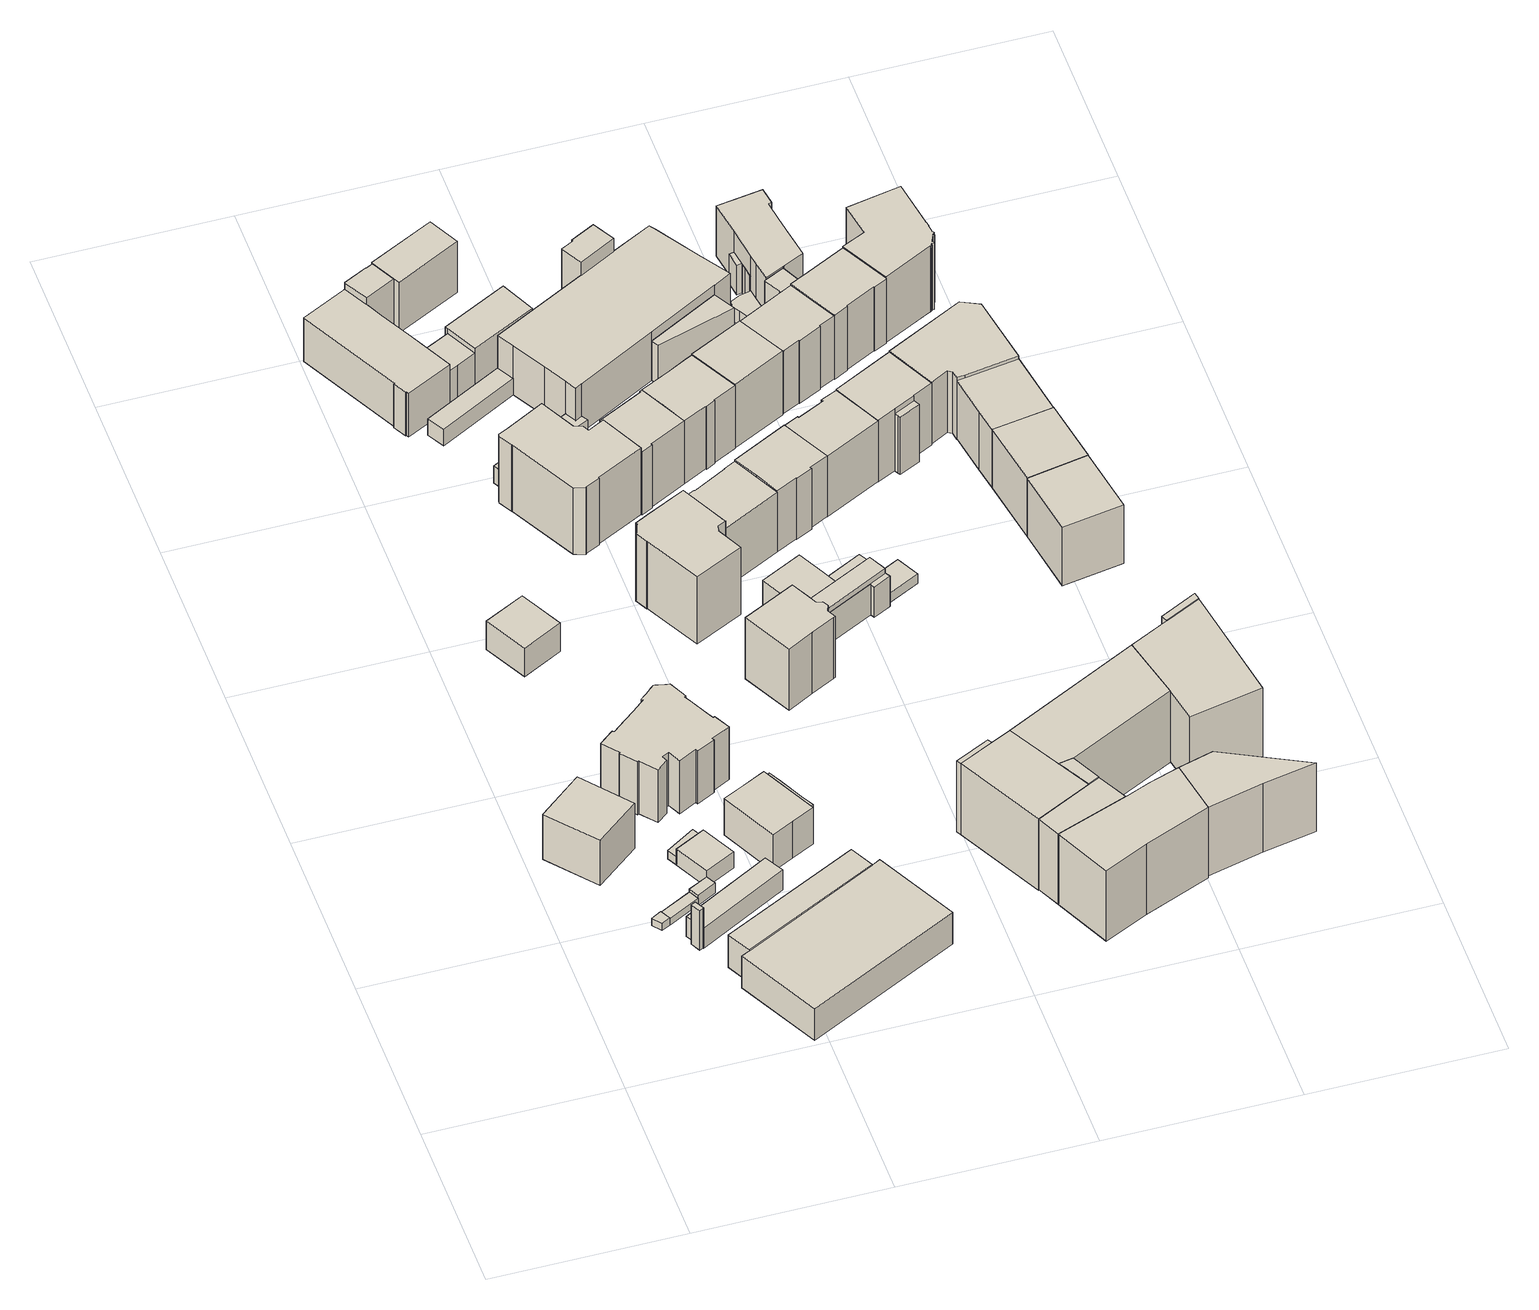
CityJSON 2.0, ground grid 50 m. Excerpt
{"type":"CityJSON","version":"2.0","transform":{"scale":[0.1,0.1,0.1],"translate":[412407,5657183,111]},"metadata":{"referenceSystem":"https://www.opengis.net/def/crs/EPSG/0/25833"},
"CityObjects":{
"building1":{"type":"Building","attributes":{"Dachtyp_tdc":"tdcFreeFormRoof","Gemeindeschluessel":14612000,"Dachneigung":18.65,"QualitaetDacherkennung":81,"Geometrietyp2DReferenz":"3000","measuredHeight":16.16,"function":"31001_9998","roofType":"5000"},"geometry":[{"type":"Solid","lod":"1","boundaries":[[[[0,1,2,3]],[[4,5,6,7]],[[3,5,4,0]],[[2,6,5,3]],[[1,7,6,2]],[[0,4,7,1]]]]}]},
"building2":{"type":"Building","attributes":{"Dachtyp_tdc":"tdcPolyFlatRoof","Gemeindeschluessel":14612000,"Dachneigung":0,"QualitaetDacherkennung":67,"Geometrietyp2DReferenz":"3000","measuredHeight":2.42,"function":"31001_9998","roofType":"1000"},"geometry":[{"type":"Solid","lod":"1","boundaries":[[[[8,9,10,11]],[[12,13,14,15]],[[11,13,12,8]],[[10,14,13,11]],[[9,15,14,10]],[[8,12,15,9]]]]}]},
"building3":{"type":"Building","attributes":{"Dachtyp_tdc":"tdcFreeFormRoof","Gemeindeschluessel":14612000,"Dachneigung":52.62,"QualitaetDacherkennung":11,"Geometrietyp2DReferenz":"3000","measuredHeight":13.51,"function":"31001_9998","roofType":"5000"},"geometry":[{"type":"Solid","lod":"1","boundaries":[[[[16,17,18,19,20]],[[21,22,23,24,25]],[[20,22,21,16]],[[19,23,22,20]],[[18,24,23,19]],[[17,25,24,18]],[[16,21,25,17]]]]}]},
"building4":{"type":"Building","attributes":{"Dachtyp_tdc":"tdcPolyFlatRoof","Gemeindeschluessel":14612000,"Dachneigung":5.09,"QualitaetDacherkennung":68,"Geometrietyp2DReferenz":"3000","measuredHeight":2.28,"function":"31001_9998","roofType":"2100"},"geometry":[{"type":"Solid","lod":"1","boundaries":[[[[26,27,28,29]],[[30,31,14,13]],[[29,31,30,26]],[[28,14,31,29]],[[27,13,14,28]],[[26,30,13,27]]]]}]},
"building5":{"type":"Building","attributes":{"Dachtyp_tdc":"tdcGableRoof","Gemeindeschluessel":14612000,"Dachneigung":37.1,"QualitaetDacherkennung":12,"Geometrietyp2DReferenz":"3000","measuredHeight":4.62,"function":"31001_9998","roofType":"3100"},"geometry":[{"type":"Solid","lod":"1","boundaries":[[[[32,33,34,35]],[[36,37,38,39]],[[35,37,36,32]],[[34,38,37,35]],[[33,39,38,34]],[[32,36,39,33]]]]}]},
"building6":{"type":"Building","attributes":{"Dachtyp_tdc":"tdcPolyFlatRoof","Gemeindeschluessel":14612000,"Dachneigung":11.98,"QualitaetDacherkennung":71,"Geometrietyp2DReferenz":"3000","measuredHeight":7.18,"function":"31001_9998","roofType":"2100"},"geometry":[{"type":"Solid","lod":"1","boundaries":[[[[40,41,42,43,44]],[[45,46,47,48,49]],[[44,46,45,40]],[[43,47,46,44]],[[42,48,47,43]],[[41,49,48,42]],[[40,45,49,41]]]]}]},
"building7":{"type":"Building","attributes":{"Dachtyp_tdc":"tdcPolyFlatRoof","Gemeindeschluessel":14612000,"Dachneigung":13.61,"QualitaetDacherkennung":65,"Geometrietyp2DReferenz":"3000","measuredHeight":3.29,"function":"31001_9998","roofType":"2100"},"geometry":[{"type":"Solid","lod":"1","boundaries":[[[[50,51,52,53]],[[54,55,56,57]],[[53,55,54,50]],[[52,56,55,53]],[[51,57,56,52]],[[50,54,57,51]]]]}]},
"building8":{"type":"Building","attributes":{"Dachtyp_tdc":"tdcHipAndGableRoof","Gemeindeschluessel":14612000,"Dachneigung":33.69,"QualitaetDacherkennung":85,"Geometrietyp2DReferenz":"3000","measuredHeight":7.04,"function":"31001_9998","roofType":"5000"},"geometry":[{"type":"Solid","lod":"1","boundaries":[[[[58,59,60,61]],[[62,63,64,65]],[[61,63,62,58]],[[60,64,63,61]],[[59,65,64,60]],[[58,62,65,59]]]]}]},
"building9":{"type":"Building","attributes":{"Dachtyp_tdc":"tdcPolyFlatRoof","Gemeindeschluessel":14612000,"Dachneigung":0,"QualitaetDacherkennung":70,"Geometrietyp2DReferenz":"3000","measuredHeight":9.43,"function":"31001_9998","roofType":"1000"},"geometry":[{"type":"Solid","lod":"1","boundaries":[[[[66,67,68,69]],[[70,71,72,73]],[[69,71,70,66]],[[68,72,71,69]],[[67,73,72,68]],[[66,70,73,67]]]]}]},
"building10":{"type":"Building","attributes":{"Dachtyp_tdc":"tdcFreeFormRoof","Gemeindeschluessel":14612000,"Dachneigung":75.67,"QualitaetDacherkennung":7,"Geometrietyp2DReferenz":"3000","measuredHeight":17.47,"function":"31001_3211","roofType":"5000"},"geometry":[{"type":"Solid","lod":"1","boundaries":[[[[74,75,76,77]],[[78,79,80,81]],[[77,79,78,74]],[[76,80,79,77]],[[75,81,80,76]],[[74,78,81,75]]]]}]},
"building11":{"type":"Building","attributes":{"Dachtyp_tdc":"tdcFreeFormRoof","Gemeindeschluessel":14612000,"Dachneigung":12.33,"QualitaetDacherkennung":28,"Geometrietyp2DReferenz":"3000","measuredHeight":18.59,"function":"31001_9998","roofType":"5000"},"geometry":[{"type":"Solid","lod":"1","boundaries":[[[[82,83,84,85,86,87,88,89,90,91,92,93,94,95,96,97,98,99,100,101,102,103,104,105,106,107,108,109,110,111,112,113,114,115,116]],[[117,118,119,120,121,122,123,124,125,126,127,128,129,130,131,132,133,134,135,136,137,138,139,140,141,142,143,144,145,146,147,148,149,150,151]],[[116,118,117,82]],[[115,119,118,116]],[[114,120,119,115]],[[113,121,120,114]],[[112,122,121,113]],[[111,123,122,112]],[[110,124,123,111]],[[109,125,124,110]],[[108,126,125,109]],[[107,127,126,108]],[[106,128,127,107]],[[105,129,128,106]],[[104,130,129,105]],[[103,131,130,104]],[[102,132,131,103]],[[101,133,132,102]],[[100,134,133,101]],[[99,135,134,100]],[[98,136,135,99]],[[97,137,136,98]],[[96,138,137,97]],[[95,139,138,96]],[[94,140,139,95]],[[93,141,140,94]],[[92,142,141,93]],[[91,143,142,92]],[[90,144,143,91]],[[89,145,144,90]],[[88,146,145,89]],[[87,147,146,88]],[[86,148,147,87]],[[85,149,148,86]],[[84,150,149,85]],[[83,151,150,84]],[[82,117,151,83]]]]}]},
"building12":{"type":"Building","attributes":{"Dachtyp_tdc":"tdcCutGableRoof","Gemeindeschluessel":14612000,"Dachneigung":22.42,"QualitaetDacherkennung":6,"Geometrietyp2DReferenz":"3000","measuredHeight":14.84,"function":"31001_3211","roofType":"9999"},"geometry":[{"type":"Solid","lod":"1","boundaries":[[[[152,153,154,155,156,157,158]],[[159,160,161,162,163,164,165]],[[158,160,159,152]],[[157,161,160,158]],[[156,162,161,157]],[[155,163,162,156]],[[154,164,163,155]],[[153,165,164,154]],[[152,159,165,153]]]]}]},
"building13":{"type":"Building","attributes":{"Gemeindeschluessel":14612000,"Geometrietyp2DReferenz":"3000","function":"31001_9998","roofType":"9999"},"children":["building13-1","building13-2","building13-3"]},
"building13-1":{"type":"BuildingPart","attributes":{"Dachtyp_tdc":"tdcFreeFormRoof","Dachneigung":65.72,"QualitaetDacherkennung":31,"Geometrietyp2DReferenz":"3000","measuredHeight":9.68,"roofType":"5000"},"parents":["building13"],"geometry":[{"type":"Solid","lod":"1","boundaries":[[[[166,167,168,169,170]],[[171,172,173,174,175]],[[169,172,171,170]],[[168,173,172,169]],[[167,174,173,168]],[[166,175,174,167]],[[170,171,175,166]]]]}]},
"building13-2":{"type":"BuildingPart","attributes":{"Dachtyp_tdc":"tdcFreeFormRoof","Dachneigung":43.24,"QualitaetDacherkennung":21,"Geometrietyp2DReferenz":"3000","measuredHeight":11.84,"roofType":"5000"},"parents":["building13"],"geometry":[{"type":"Solid","lod":"1","boundaries":[[[[176,177,178,179,180,181]],[[171,182,183,184,185,172]],[[180,182,171,181]],[[179,183,182,180]],[[178,184,183,179]],[[177,185,184,178]],[[176,172,185,177]],[[181,171,172,176]]]]}]},
"building13-3":{"type":"BuildingPart","attributes":{"Dachtyp_tdc":"tdcGableRoof","Dachneigung":15.07,"QualitaetDacherkennung":24,"Geometrietyp2DReferenz":"3000","measuredHeight":13.14,"roofType":"3100"},"parents":["building13"],"geometry":[{"type":"Solid","lod":"1","boundaries":[[[[186,187,188,189,190,191,192,193]],[[183,194,195,196,197,198,199,184]],[[193,183,184,186]],[[192,194,183,193]],[[191,195,194,192]],[[190,196,195,191]],[[189,197,196,190]],[[188,198,197,189]],[[187,199,198,188]],[[186,184,199,187]]]]}]},
"building14":{"type":"Building","attributes":{"name":"Heinrich-Schütz-Konservatorium Dresden","Dachtyp_tdc":"tdcPolyFlatRoof","Gemeindeschluessel":14612000,"Dachneigung":0,"QualitaetDacherkennung":71,"Geometrietyp2DReferenz":"3000","measuredHeight":3,"function":"31001_3021","roofType":"1000"},"geometry":[{"type":"Solid","lod":"1","boundaries":[[[[200,201,202,203]],[[204,205,206,207]],[[203,205,204,200]],[[202,206,205,203]],[[201,207,206,202]],[[200,204,207,201]]]]}]},
"building15":{"type":"Building","attributes":{"name":"Heinrich-Schütz-Konservatorium Dresden","Gemeindeschluessel":14612000,"Geometrietyp2DReferenz":"3000","function":"31001_3021","roofType":"9999"},"children":["building15-1","building15-2","building15-3","building15-4","building15-5"]},
"building15-1":{"type":"BuildingPart","attributes":{"Dachtyp_tdc":"tdcHipAndGableRoof","Dachneigung":29.2,"QualitaetDacherkennung":84,"Geometrietyp2DReferenz":"3000","measuredHeight":17.48,"roofType":"5000"},"parents":["building15"],"geometry":[{"type":"Solid","lod":"1","boundaries":[[[[208,209,210,211,212,213,214,215]],[[216,217,218,219,220,221,222,223]],[[215,217,216,208]],[[214,218,217,215]],[[213,219,218,214]],[[212,220,219,213]],[[211,221,220,212]],[[210,222,221,211]],[[209,223,222,210]],[[208,216,223,209]]]]}]},
"building15-2":{"type":"BuildingPart","attributes":{"Dachtyp_tdc":"tdcHipAndGableRoof","Dachneigung":29.6,"QualitaetDacherkennung":80,"Geometrietyp2DReferenz":"3000","measuredHeight":18.03,"roofType":"5000"},"parents":["building15"],"geometry":[{"type":"Solid","lod":"1","boundaries":[[[[224,225,226,227,228,229]],[[230,231,232,219,217,233]],[[229,231,230,224]],[[228,232,231,229]],[[227,219,232,228]],[[226,217,219,227]],[[225,233,217,226]],[[224,230,233,225]]]]}]},
"building15-3":{"type":"BuildingPart","attributes":{"Dachtyp_tdc":"tdcHipRoof","Dachneigung":30.39,"QualitaetDacherkennung":88,"Geometrietyp2DReferenz":"3000","measuredHeight":15.39,"roofType":"3200"},"parents":["building15"],"geometry":[{"type":"Solid","lod":"1","boundaries":[[[[234,235,236,237,238]],[[239,240,241,242,243]],[[238,240,239,234]],[[237,241,240,238]],[[236,242,241,237]],[[235,243,242,236]],[[234,239,243,235]]]]}]},
"building15-4":{"type":"BuildingPart","attributes":{"Dachtyp_tdc":"tdcHipRoof","Dachneigung":30.51,"QualitaetDacherkennung":83,"Geometrietyp2DReferenz":"3000","measuredHeight":16.46,"roofType":"3200"},"parents":["building15"],"geometry":[{"type":"Solid","lod":"1","boundaries":[[[[244,245,246,247,248,249,250,251,252,253,254,255,256,257,258]],[[259,260,261,262,263,264,265,266,267,268,269,222,221,220,270]],[[258,260,259,244]],[[257,261,260,258]],[[256,262,261,257]],[[255,263,262,256]],[[254,264,263,255]],[[253,265,264,254]],[[252,266,265,253]],[[251,267,266,252]],[[250,268,267,251]],[[249,269,268,250]],[[248,222,269,249]],[[247,221,222,248]],[[246,220,221,247]],[[245,270,220,246]],[[244,259,270,245]]]]}]},
"building15-5":{"type":"BuildingPart","attributes":{"Dachtyp_tdc":"tdcGableRoof","Dachneigung":18.24,"QualitaetDacherkennung":42,"Geometrietyp2DReferenz":"3000","measuredHeight":13.47,"roofType":"3100"},"parents":["building15"],"geometry":[{"type":"Solid","lod":"1","boundaries":[[[[271,272,273,274,275]],[[242,241,276,261,260]],[[275,241,242,271]],[[274,276,241,275]],[[273,261,276,274]],[[272,260,261,273]],[[271,242,260,272]]]]}]},
"building16":{"type":"Building","attributes":{"Dachtyp_tdc":"tdcFreeFormRoof","Gemeindeschluessel":14612000,"Dachneigung":43.3,"QualitaetDacherkennung":18,"Geometrietyp2DReferenz":"3000","measuredHeight":25.73,"function":"31001_9998","roofType":"5000"},"geometry":[{"type":"Solid","lod":"1","boundaries":[[[[277,278,279,280,281,282,283,284,285,286,287,288,289,290,291,292]],[[293,294,295,296,297,298,299,300,301,302,303,304,305,306,307,308]],[[292,294,293,277]],[[291,295,294,292]],[[290,296,295,291]],[[289,297,296,290]],[[288,298,297,289]],[[287,299,298,288]],[[286,300,299,287]],[[285,301,300,286]],[[284,302,301,285]],[[283,303,302,284]],[[282,304,303,283]],[[281,305,304,282]],[[280,306,305,281]],[[279,307,306,280]],[[278,308,307,279]],[[277,293,308,278]]]]}]},
"building17":{"type":"Building","attributes":{"Dachtyp_tdc":"tdcFreeFormRoof","Gemeindeschluessel":14612000,"Dachneigung":26.67,"QualitaetDacherkennung":30,"Geometrietyp2DReferenz":"3000","measuredHeight":24.36,"function":"31001_9998","roofType":"5000"},"geometry":[{"type":"Solid","lod":"1","boundaries":[[[[309,310,311,312,313,314,315,316,317,318,319,320,321,322,323]],[[324,325,326,327,328,329,330,331,332,333,334,335,336,337,338]],[[323,325,324,309]],[[322,326,325,323]],[[321,327,326,322]],[[320,328,327,321]],[[319,329,328,320]],[[318,330,329,319]],[[317,331,330,318]],[[316,332,331,317]],[[315,333,332,316]],[[314,334,333,315]],[[313,335,334,314]],[[312,336,335,313]],[[311,337,336,312]],[[310,338,337,311]],[[309,324,338,310]]]]}]},
"building18":{"type":"Building","attributes":{"Dachtyp_tdc":"tdcGableRoof","Gemeindeschluessel":14612000,"Dachneigung":30.89,"QualitaetDacherkennung":75,"Geometrietyp2DReferenz":"3000","measuredHeight":23.15,"function":"31001_9998","roofType":"3100"},"geometry":[{"type":"Solid","lod":"1","boundaries":[[[[339,340,341,342,343,344,345,346,347,348,349,350]],[[351,352,353,354,355,356,357,358,359,360,361,362]],[[350,352,351,339]],[[349,353,352,350]],[[348,354,353,349]],[[347,355,354,348]],[[346,356,355,347]],[[345,357,356,346]],[[344,358,357,345]],[[343,359,358,344]],[[342,360,359,343]],[[341,361,360,342]],[[340,362,361,341]],[[339,351,362,340]]]]}]},
"building19":{"type":"Building","attributes":{"Gemeindeschluessel":14612000,"Geometrietyp2DReferenz":"3000","function":"31001_9998","roofType":"9999"},"children":["building19-1","building19-2","building19-3"]},
"building19-1":{"type":"BuildingPart","attributes":{"Dachtyp_tdc":"tdcPolyFlatRoof","Dachneigung":0,"QualitaetDacherkennung":60,"Geometrietyp2DReferenz":"3000","measuredHeight":11.49,"roofType":"1000"},"parents":["building19"],"geometry":[{"type":"Solid","lod":"1","boundaries":[[[[363,364,365,366,367,368]],[[369,370,371,372,373,374]],[[368,370,369,363]],[[367,371,370,368]],[[366,372,371,367]],[[365,373,372,366]],[[364,374,373,365]],[[363,369,374,364]]]]}]},
"building19-2":{"type":"BuildingPart","attributes":{"Dachtyp_tdc":"tdcGableRoof","Dachneigung":31.73,"QualitaetDacherkennung":62,"Geometrietyp2DReferenz":"3000","measuredHeight":22.86,"roofType":"3100"},"parents":["building19"],"geometry":[{"type":"Solid","lod":"1","boundaries":[[[[375,376,377,378,379,380,381,382,383,384,385,386]],[[387,369,374,388,389,390,391,392,393,394,395,396]],[[386,369,387,375]],[[385,374,369,386]],[[384,388,374,385]],[[383,389,388,384]],[[382,390,389,383]],[[381,391,390,382]],[[380,392,391,381]],[[379,393,392,380]],[[378,394,393,379]],[[377,395,394,378]],[[376,396,395,377]],[[375,387,396,376]]]]}]},
"building19-3":{"type":"BuildingPart","attributes":{"Dachtyp_tdc":"tdcPolyFlatRoof","Dachneigung":0,"QualitaetDacherkennung":7,"Geometrietyp2DReferenz":"3000","measuredHeight":9.96,"roofType":"1000"},"parents":["building19"],"geometry":[{"type":"Solid","lod":"1","boundaries":[[[[397,398,399,400,401,402]],[[403,404,373,372,405,406]],[[402,404,403,397]],[[401,373,404,402]],[[400,372,373,401]],[[399,405,372,400]],[[398,406,405,399]],[[397,403,406,398]]]]}]},
"building20":{"type":"Building","attributes":{"Dachtyp_tdc":"tdcFreeFormRoof","Gemeindeschluessel":14612000,"Dachneigung":28.55,"QualitaetDacherkennung":81,"Geometrietyp2DReferenz":"3000","measuredHeight":21.68,"function":"31001_9998","roofType":"5000"},"geometry":[{"type":"Solid","lod":"1","boundaries":[[[[407,408,409,410,411,412,413,414,415,416]],[[326,325,324,338,417,418,419,420,421,422]],[[416,325,326,407]],[[415,324,325,416]],[[414,338,324,415]],[[413,417,338,414]],[[412,418,417,413]],[[411,419,418,412]],[[410,420,419,411]],[[409,421,420,410]],[[408,422,421,409]],[[407,326,422,408]]]]}]},
"building21":{"type":"Building","attributes":{"name":"Kleines Haus","Gemeindeschluessel":14612000,"Geometrietyp2DReferenz":"3000","function":"31001_3032","roofType":"9999"},"children":["building21-1","building21-2","building21-3","building21-4","building21-5"]},
"building21-1":{"type":"BuildingPart","attributes":{"Dachtyp_tdc":"tdcPolyFlatRoof","Dachneigung":0,"QualitaetDacherkennung":62,"Geometrietyp2DReferenz":"3000","measuredHeight":13.07,"roofType":"1000"},"parents":["building21"],"geometry":[{"type":"Solid","lod":"1","boundaries":[[[[423,424,425,426,427]],[[428,429,430,431,432]],[[427,429,428,423]],[[426,430,429,427]],[[425,431,430,426]],[[424,432,431,425]],[[423,428,432,424]]]]}]},
"building21-2":{"type":"BuildingPart","attributes":{"Dachtyp_tdc":"tdcPolyFlatRoof","Dachneigung":0,"QualitaetDacherkennung":24,"Geometrietyp2DReferenz":"3000","measuredHeight":20.27,"roofType":"1000"},"parents":["building21"],"geometry":[{"type":"Solid","lod":"1","boundaries":[[[[433,434,435,436,437,438]],[[439,440,441,442,443,444]],[[437,440,439,438]],[[436,441,440,437]],[[435,442,441,436]],[[434,443,442,435]],[[433,444,443,434]],[[438,439,444,433]]]]}]},
"building21-3":{"type":"BuildingPart","attributes":{"Dachtyp_tdc":"tdcGableRoof","Dachneigung":29.34,"QualitaetDacherkennung":44,"Geometrietyp2DReferenz":"3000","measuredHeight":20.35,"roofType":"3100"},"parents":["building21"],"geometry":[{"type":"Solid","lod":"1","boundaries":[[[[445,446,447,448,449,450,451,452,453,454,455,456,457,458,459,460,461]],[[440,439,462,463,464,465,466,429,428,432,467,468,469,470,471,472,473]],[[461,439,440,445]],[[460,462,439,461]],[[459,463,462,460]],[[458,464,463,459]],[[457,465,464,458]],[[456,466,465,457]],[[455,429,466,456]],[[454,428,429,455]],[[453,432,428,454]],[[452,467,432,453]],[[451,468,467,452]],[[450,469,468,451]],[[449,470,469,450]],[[448,471,470,449]],[[447,472,471,448]],[[446,473,472,447]],[[445,440,473,446]]]]}]},
"building21-4":{"type":"BuildingPart","attributes":{"Dachtyp_tdc":"tdcPolyFlatRoof","Dachneigung":0,"QualitaetDacherkennung":66,"Geometrietyp2DReferenz":"3000","measuredHeight":5.54,"roofType":"1000"},"parents":["building21"],"geometry":[{"type":"Solid","lod":"1","boundaries":[[[[474,475,476,477,478,479,480,481]],[[482,470,469,468,483,484,485,486]],[[481,470,482,474]],[[480,469,470,481]],[[479,468,469,480]],[[478,483,468,479]],[[477,484,483,478]],[[476,485,484,477]],[[475,486,485,476]],[[474,482,486,475]]]]}]},
"building21-5":{"type":"BuildingPart","attributes":{"Dachtyp_tdc":"tdcPolyFlatRoof","Dachneigung":0,"QualitaetDacherkennung":71,"Geometrietyp2DReferenz":"3000","measuredHeight":5.42,"roofType":"1000"},"parents":["building21"],"geometry":[{"type":"Solid","lod":"1","boundaries":[[[[487,488,489,490]],[[472,491,492,473]],[[490,491,472,487]],[[489,492,491,490]],[[488,473,492,489]],[[487,472,473,488]]]]}]},
"building22":{"type":"Building","attributes":{"Gemeindeschluessel":14612000,"Geometrietyp2DReferenz":"3000","function":"31001_9998","roofType":"9999"},"children":["building22-1","building22-2","building22-3"]},
"building22-1":{"type":"BuildingPart","attributes":{"Dachtyp_tdc":"tdcPolyFlatRoof","Dachneigung":0,"QualitaetDacherkennung":53,"Geometrietyp2DReferenz":"3000","measuredHeight":23.61,"roofType":"1000"},"parents":["building22"],"geometry":[{"type":"Solid","lod":"1","boundaries":[[[[493,494,495,496,497,498]],[[499,500,501,502,503,504]],[[498,500,499,493]],[[497,501,500,498]],[[496,502,501,497]],[[495,503,502,496]],[[494,504,503,495]],[[493,499,504,494]]]]}]},
"building22-2":{"type":"BuildingPart","attributes":{"Dachtyp_tdc":"tdcFreeFormRoof","Dachneigung":12.56,"QualitaetDacherkennung":23,"Geometrietyp2DReferenz":"3000","measuredHeight":23.43,"roofType":"5000"},"parents":["building22"],"geometry":[{"type":"Solid","lod":"1","boundaries":[[[[505,506,507,508]],[[503,509,510,504]],[[508,509,503,505]],[[507,510,509,508]],[[506,504,510,507]],[[505,503,504,506]]]]}]},
"building22-3":{"type":"BuildingPart","attributes":{"Dachtyp_tdc":"tdcPolyFlatRoof","Dachneigung":7.86,"QualitaetDacherkennung":73,"Geometrietyp2DReferenz":"3000","measuredHeight":24,"roofType":"2100"},"parents":["building22"],"geometry":[{"type":"Solid","lod":"1","boundaries":[[[[511,512,513,514]],[[515,501,500,516]],[[514,501,515,511]],[[513,500,501,514]],[[512,516,500,513]],[[511,515,516,512]]]]}]},
"building23":{"type":"Building","attributes":{"Gemeindeschluessel":14612000,"Geometrietyp2DReferenz":"3000","function":"31001_9998","roofType":"9999"},"children":["building23-1","building23-2"]},
"building23-1":{"type":"BuildingPart","attributes":{"Dachtyp_tdc":"tdcGableRoof","Dachneigung":26.83,"QualitaetDacherkennung":42,"Geometrietyp2DReferenz":"3000","measuredHeight":11.86,"roofType":"3100"},"parents":["building23"],"geometry":[{"type":"Solid","lod":"1","boundaries":[[[[517,518,519,520,521]],[[522,523,524,525,526]],[[521,523,522,517]],[[520,524,523,521]],[[519,525,524,520]],[[518,526,525,519]],[[517,522,526,518]]]]}]},
"building23-2":{"type":"BuildingPart","attributes":{"Dachtyp_tdc":"tdcGableRoof","Dachneigung":61.76,"QualitaetDacherkennung":14,"Geometrietyp2DReferenz":"3000","measuredHeight":9.52,"roofType":"3100"},"parents":["building23"],"geometry":[{"type":"Solid","lod":"1","boundaries":[[[[527,528,529,530,531]],[[532,533,534,525,524]],[[531,533,532,527]],[[530,534,533,531]],[[529,525,534,530]],[[528,524,525,529]],[[527,532,524,528]]]]}]},
"building24":{"type":"Building","attributes":{"Dachtyp_tdc":"tdcGableRoof","Gemeindeschluessel":14612000,"Dachneigung":22.5,"QualitaetDacherkennung":68,"Geometrietyp2DReferenz":"3000","measuredHeight":22.38,"function":"31001_9998","roofType":"3100"},"geometry":[{"type":"Solid","lod":"1","boundaries":[[[[535,536,537,538,539,540,541,349,542,347,543,544]],[[545,546,547,548,549,550,551,552,553,554,555,556]],[[544,546,545,535]],[[543,547,546,544]],[[347,548,547,543]],[[542,549,548,347]],[[349,550,549,542]],[[541,551,550,349]],[[540,552,551,541]],[[539,553,552,540]],[[538,554,553,539]],[[537,555,554,538]],[[536,556,555,537]],[[535,545,556,536]]]]}]},
"building25":{"type":"Building","attributes":{"name":"Atrium am Rosengarten","Gemeindeschluessel":14612000,"Geometrietyp2DReferenz":"3000","function":"31001_9998","roofType":"9999"},"children":["building25-1","building25-2"]},
"building25-1":{"type":"BuildingPart","attributes":{"Dachtyp_tdc":"tdcPolyFlatRoof","Dachneigung":0,"QualitaetDacherkennung":53,"Geometrietyp2DReferenz":"3000","measuredHeight":23.35,"roofType":"1000"},"parents":["building25"],"geometry":[{"type":"Solid","lod":"1","boundaries":[[[[557,558,559,560,561,562,563]],[[564,565,566,567,568,569,570]],[[563,565,564,557]],[[562,566,565,563]],[[561,567,566,562]],[[560,568,567,561]],[[559,569,568,560]],[[558,570,569,559]],[[557,564,570,558]]]]}]},
"building25-2":{"type":"BuildingPart","attributes":{"Dachtyp_tdc":"tdcPolyFlatRoof","Dachneigung":0,"QualitaetDacherkennung":66,"Geometrietyp2DReferenz":"3000","measuredHeight":23.41,"roofType":"1000"},"parents":["building25"],"geometry":[{"type":"Solid","lod":"1","boundaries":[[[[571,496,572,573]],[[574,565,564,575]],[[573,565,574,571]],[[572,564,565,573]],[[496,575,564,572]],[[571,574,575,496]]]]}]},
"building26":{"type":"Building","attributes":{"Dachtyp_tdc":"tdcGableRoof","Gemeindeschluessel":14612000,"Dachneigung":25.67,"QualitaetDacherkennung":68,"Geometrietyp2DReferenz":"3000","measuredHeight":21.8,"function":"31001_9998","roofType":"3100"},"geometry":[{"type":"Solid","lod":"1","boundaries":[[[[576,577,578,579,580,581,582,583,584,585]],[[586,587,588,589,590,591,592,593,594,595]],[[585,587,586,576]],[[584,588,587,585]],[[583,589,588,584]],[[582,590,589,583]],[[581,591,590,582]],[[580,592,591,581]],[[579,593,592,580]],[[578,594,593,579]],[[577,595,594,578]],[[576,586,595,577]]]]}]},
"building27":{"type":"Building","attributes":{"Dachtyp_tdc":"tdcPolyFlatRoof","Gemeindeschluessel":14612000,"Dachneigung":8.17,"QualitaetDacherkennung":70,"Geometrietyp2DReferenz":"3000","measuredHeight":3.59,"function":"31001_9998","roofType":"2100"},"geometry":[{"type":"Solid","lod":"1","boundaries":[[[[596,597,598,599,600]],[[601,602,603,604,605]],[[600,602,601,596]],[[599,603,602,600]],[[598,604,603,599]],[[597,605,604,598]],[[596,601,605,597]]]]}]},
"building28":{"type":"Building","attributes":{"Dachtyp_tdc":"tdcGableRoof","Gemeindeschluessel":14612000,"Dachneigung":25.13,"QualitaetDacherkennung":70,"Geometrietyp2DReferenz":"3000","measuredHeight":22.8,"function":"31001_9998","roofType":"3100"},"geometry":[{"type":"Solid","lod":"1","boundaries":[[[[606,607,608,609]],[[610,611,612,613]],[[609,611,610,606]],[[608,612,611,609]],[[607,613,612,608]],[[606,610,613,607]]]]}]},
"building29":{"type":"Building","attributes":{"Dachtyp_tdc":"tdcPolyFlatRoof","Gemeindeschluessel":14612000,"Dachneigung":0,"QualitaetDacherkennung":71,"Geometrietyp2DReferenz":"3000","measuredHeight":23.59,"function":"31001_9998","roofType":"1000"},"geometry":[{"type":"Solid","lod":"1","boundaries":[[[[498,614,615,616,493]],[[617,618,619,620,621]],[[493,618,617,498]],[[616,619,618,493]],[[615,620,619,616]],[[614,621,620,615]],[[498,617,621,614]]]]}]},
"building30":{"type":"Building","attributes":{"Dachtyp_tdc":"tdcCutGableRoof","Gemeindeschluessel":14612000,"Dachneigung":24.35,"QualitaetDacherkennung":72,"Geometrietyp2DReferenz":"3000","measuredHeight":21.46,"function":"31001_9998","roofType":"9999"},"geometry":[{"type":"Solid","lod":"1","boundaries":[[[[622,623,624,625,626,627,628,629,630,631,632,633]],[[634,635,636,637,638,639,640,641,642,643,644,645]],[[633,635,634,622]],[[632,636,635,633]],[[631,637,636,632]],[[630,638,637,631]],[[629,639,638,630]],[[628,640,639,629]],[[627,641,640,628]],[[626,642,641,627]],[[625,643,642,626]],[[624,644,643,625]],[[623,645,644,624]],[[622,634,645,623]]]]}]},
"building31":{"type":"Building","attributes":{"Dachtyp_tdc":"tdcGableRoof","Gemeindeschluessel":14612000,"Dachneigung":25.94,"QualitaetDacherkennung":81,"Geometrietyp2DReferenz":"3000","measuredHeight":22.63,"function":"31001_9998","roofType":"3100"},"geometry":[{"type":"Solid","lod":"1","boundaries":[[[[646,647,648,649,650,651,652,653,654,655,656]],[[657,658,659,660,661,662,663,664,665,666,667]],[[656,658,657,646]],[[655,659,658,656]],[[654,660,659,655]],[[653,661,660,654]],[[652,662,661,653]],[[651,663,662,652]],[[650,664,663,651]],[[649,665,664,650]],[[648,666,665,649]],[[647,667,666,648]],[[646,657,667,647]]]]}]},
"building32":{"type":"Building","attributes":{"Dachtyp_tdc":"tdcFreeFormRoof","Gemeindeschluessel":14612000,"Dachneigung":29.5,"QualitaetDacherkennung":12,"Geometrietyp2DReferenz":"3000","measuredHeight":6.54,"function":"31001_9998","roofType":"5000"},"geometry":[{"type":"Solid","lod":"1","boundaries":[[[[668,669,670,671,672,673,674,675,676]],[[677,678,679,680,681,682,683,684,685]],[[676,678,677,668]],[[675,679,678,676]],[[674,680,679,675]],[[673,681,680,674]],[[672,682,681,673]],[[671,683,682,672]],[[670,684,683,671]],[[669,685,684,670]],[[668,677,685,669]]]]}]},
"building33":{"type":"Building","attributes":{"name":"Stadtbezirksamt Neustadt","Dachtyp_tdc":"tdcPolyFlatRoof","Gemeindeschluessel":14612000,"Dachneigung":0,"QualitaetDacherkennung":52,"Geometrietyp2DReferenz":"3000","measuredHeight":22.73,"function":"31001_3012","roofType":"1000"},"geometry":[{"type":"Solid","lod":"1","boundaries":[[[[560,686,687,688,561]],[[689,690,691,692,693]],[[561,690,689,560]],[[688,691,690,561]],[[687,692,691,688]],[[686,693,692,687]],[[560,689,693,686]]]]}]},
"building34":{"type":"Building","attributes":{"Gemeindeschluessel":14612000,"Geometrietyp2DReferenz":"3000","function":"31001_9998","roofType":"9999"},"children":["building34-1","building34-2"]},
"building34-1":{"type":"BuildingPart","attributes":{"Dachtyp_tdc":"tdcGableRoof","Dachneigung":26.46,"QualitaetDacherkennung":77,"Geometrietyp2DReferenz":"3000","measuredHeight":22.33,"roofType":"3100"},"parents":["building34"],"geometry":[{"type":"Solid","lod":"1","boundaries":[[[[694,695,696,697,698,699,700,701,702,703]],[[704,705,706,707,708,709,710,711,712,713]],[[703,705,704,694]],[[702,706,705,703]],[[701,707,706,702]],[[700,708,707,701]],[[699,709,708,700]],[[698,710,709,699]],[[697,711,710,698]],[[696,712,711,697]],[[695,713,712,696]],[[694,704,713,695]]]]}]},
"building34-2":{"type":"BuildingPart","attributes":{"Dachtyp_tdc":"tdcPolyFlatRoof","Dachneigung":47.65,"QualitaetDacherkennung":32,"Geometrietyp2DReferenz":"3000","measuredHeight":19.93,"roofType":"2100"},"parents":["building34"],"geometry":[{"type":"Solid","lod":"1","boundaries":[[[[714,715,716,717,718,719]],[[705,704,720,721,722,706]],[[719,704,705,714]],[[718,720,704,719]],[[717,721,720,718]],[[716,722,721,717]],[[715,706,722,716]],[[714,705,706,715]]]]}]},
"building35":{"type":"Building","attributes":{"Dachtyp_tdc":"tdcPolyFlatRoof","Gemeindeschluessel":14612000,"Dachneigung":4.23,"QualitaetDacherkennung":62,"Geometrietyp2DReferenz":"3000","measuredHeight":16.39,"function":"31001_9998","roofType":"2100"},"geometry":[{"type":"Solid","lod":"1","boundaries":[[[[723,724,725,726,727,728]],[[729,730,731,732,733,734]],[[728,730,729,723]],[[727,731,730,728]],[[726,732,731,727]],[[725,733,732,726]],[[724,734,733,725]],[[723,729,734,724]]]]}]},
"building36":{"type":"Building","attributes":{"Gemeindeschluessel":14612000,"Geometrietyp2DReferenz":"3000","function":"31001_9998","roofType":"9999"},"children":["building36-1","building36-2"]},
"building36-1":{"type":"BuildingPart","attributes":{"Dachtyp_tdc":"tdcGableRoof","Dachneigung":34.41,"QualitaetDacherkennung":76,"Geometrietyp2DReferenz":"3000","measuredHeight":18.8,"roofType":"3100"},"parents":["building36"],"geometry":[{"type":"Solid","lod":"1","boundaries":[[[[735,736,737,738,739,740,741,742,743,744,745,746,747,748,749]],[[750,751,752,753,754,755,732,731,756,757,758,759,760,761,762]],[[749,751,750,735]],[[748,752,751,749]],[[747,753,752,748]],[[746,754,753,747]],[[745,755,754,746]],[[744,732,755,745]],[[743,731,732,744]],[[742,756,731,743]],[[741,757,756,742]],[[740,758,757,741]],[[739,759,758,740]],[[738,760,759,739]],[[737,761,760,738]],[[736,762,761,737]],[[735,750,762,736]]]]}]},
"building36-2":{"type":"BuildingPart","attributes":{"Dachtyp_tdc":"tdcFreeFormRoof","Dachneigung":68.38,"QualitaetDacherkennung":28,"Geometrietyp2DReferenz":"3000","measuredHeight":16.55,"roofType":"5000"},"parents":["building36"],"geometry":[{"type":"Solid","lod":"1","boundaries":[[[[763,764,765,766,767,764,768,769]],[[770,771,772,773,774,758,772,757]],[[769,770,757,763]],[[768,771,770,769]],[[764,772,771,768]],[[767,773,772,764]],[[766,774,773,767]],[[765,758,774,766]],[[764,772,758,765]],[[763,757,772,764]]]]}]},
"building37":{"type":"Building","attributes":{"Gemeindeschluessel":14612000,"Geometrietyp2DReferenz":"3000","function":"31001_9998","roofType":"9999"},"children":["building37-1","building37-2"]},
"building37-1":{"type":"BuildingPart","attributes":{"Dachtyp_tdc":"tdcFreeFormRoof","Dachneigung":45.66,"QualitaetDacherkennung":12,"Geometrietyp2DReferenz":"3000","measuredHeight":23.84,"roofType":"5000"},"parents":["building37"],"geometry":[{"type":"Solid","lod":"1","boundaries":[[[[775,776,777,778]],[[779,780,781,782]],[[778,780,779,775]],[[777,781,780,778]],[[776,782,781,777]],[[775,779,782,776]]]]}]},
"building37-2":{"type":"BuildingPart","attributes":{"Dachtyp_tdc":"tdcPolyFlatRoof","Dachneigung":0,"QualitaetDacherkennung":66,"Geometrietyp2DReferenz":"3000","measuredHeight":23.23,"roofType":"1000"},"parents":["building37"],"geometry":[{"type":"Solid","lod":"1","boundaries":[[[[783,784,785,786,616,615]],[[787,788,789,779,782,790]],[[615,788,787,783]],[[616,789,788,615]],[[786,779,789,616]],[[785,782,779,786]],[[784,790,782,785]],[[783,787,790,784]]]]}]},
"building38":{"type":"Building","attributes":{"Dachtyp_tdc":"tdcGableRoof","Gemeindeschluessel":14612000,"Dachneigung":30.33,"QualitaetDacherkennung":79,"Geometrietyp2DReferenz":"3000","measuredHeight":23.39,"function":"31001_9998","roofType":"3100"},"geometry":[{"type":"Solid","lod":"1","boundaries":[[[[791,792,793,794,795,796,797,798,799,800,801,802,803,804]],[[805,806,807,808,809,810,811,812,813,814,666,815,664,816]],[[804,806,805,791]],[[803,807,806,804]],[[802,808,807,803]],[[801,809,808,802]],[[800,810,809,801]],[[799,811,810,800]],[[798,812,811,799]],[[797,813,812,798]],[[796,814,813,797]],[[795,666,814,796]],[[794,815,666,795]],[[793,664,815,794]],[[792,816,664,793]],[[791,805,816,792]]]]}]},
"building39":{"type":"Building","attributes":{"Dachtyp_tdc":"tdcCutGableRoof","Gemeindeschluessel":14612000,"Dachneigung":23.87,"QualitaetDacherkennung":49,"Geometrietyp2DReferenz":"3000","measuredHeight":20.79,"function":"31001_9998","roofType":"9999"},"geometry":[{"type":"Solid","lod":"1","boundaries":[[[[817,818,819,820]],[[821,822,823,824]],[[820,822,821,817]],[[819,823,822,820]],[[818,824,823,819]],[[817,821,824,818]]]]}]},
"building40":{"type":"Building","attributes":{"Dachtyp_tdc":"tdcCutGableRoof","Gemeindeschluessel":14612000,"Dachneigung":22.98,"QualitaetDacherkennung":51,"Geometrietyp2DReferenz":"3000","measuredHeight":20.8,"function":"31001_9998","roofType":"9999"},"geometry":[{"type":"Solid","lod":"1","boundaries":[[[[825,826,827,828]],[[824,829,830,821]],[[828,829,824,825]],[[827,830,829,828]],[[826,821,830,827]],[[825,824,821,826]]]]}]},
"building41":{"type":"Building","attributes":{"Dachtyp_tdc":"tdcFreeFormRoof","Gemeindeschluessel":14612000,"Dachneigung":30.74,"QualitaetDacherkennung":11,"Geometrietyp2DReferenz":"3000","measuredHeight":23.3,"function":"31001_9998","roofType":"5000"},"geometry":[{"type":"Solid","lod":"1","boundaries":[[[[831,832,833,834,835,836,837,838,839]],[[840,841,842,843,844,845,846,847,848]],[[839,841,840,831]],[[838,842,841,839]],[[837,843,842,838]],[[836,844,843,837]],[[835,845,844,836]],[[834,846,845,835]],[[833,847,846,834]],[[832,848,847,833]],[[831,840,848,832]]]]}]},
"building42":{"type":"Building","attributes":{"Dachtyp_tdc":"tdcFreeFormRoof","Gemeindeschluessel":14612000,"Dachneigung":30.25,"QualitaetDacherkennung":51,"Geometrietyp2DReferenz":"3000","measuredHeight":20.72,"function":"31001_9998","roofType":"5000"},"geometry":[{"type":"Solid","lod":"1","boundaries":[[[[849,850,851,852,853,854,855,856,857,858]],[[859,860,861,862,863,864,830,865,866,829]],[[858,860,859,849]],[[857,861,860,858]],[[856,862,861,857]],[[855,863,862,856]],[[854,864,863,855]],[[853,830,864,854]],[[852,865,830,853]],[[851,866,865,852]],[[850,829,866,851]],[[849,859,829,850]]]]}]},
"building43":{"type":"Building","attributes":{"Dachtyp_tdc":"tdcFreeFormRoof","Gemeindeschluessel":14612000,"Dachneigung":12.66,"QualitaetDacherkennung":34,"Geometrietyp2DReferenz":"3000","measuredHeight":23.34,"function":"31001_9998","roofType":"5000"},"geometry":[{"type":"Solid","lod":"1","boundaries":[[[[867,868,869,870,871,872,873,874,875,876,877,878,879,880,881,882,883,884,885,886,887,888,889,890,891,892]],[[893,894,895,896,897,898,899,900,901,902,903,904,905,906,907,908,909,910,911,912,913,914,915,807,805,916]],[[892,894,893,867]],[[891,895,894,892]],[[890,896,895,891]],[[889,897,896,890]],[[888,898,897,889]],[[887,899,898,888]],[[886,900,899,887]],[[885,901,900,886]],[[884,902,901,885]],[[883,903,902,884]],[[882,904,903,883]],[[881,905,904,882]],[[880,906,905,881]],[[879,907,906,880]],[[878,908,907,879]],[[877,909,908,878]],[[876,910,909,877]],[[875,911,910,876]],[[874,912,911,875]],[[873,913,912,874]],[[872,914,913,873]],[[871,915,914,872]],[[870,807,915,871]],[[869,805,807,870]],[[868,916,805,869]],[[867,893,916,868]]]]}]}
},
"vertices":[
[143,642,165],[257,734,165],[155,858,165],[42,765,165],[143,642,16],[42,765,16],[155,858,16],[257,734,16],
[218,483,38],[237,460,38],[259,471,38],[245,498,38],[218,483,14],[245,498,14],[259,471,14],[237,460,14],
[300,371,145],[310,376,145],[312,377,145],[299,402,145],[287,396,145],[300,371,15],[287,396,15],[299,402,15],[312,377,15],[310,376,15],
[329,541,35],[245,498,35],[259,471,35],[342,515,35],[329,541,14],[342,515,14],
[379,567,45],[329,541,45],[342,515,45],[392,542,45],[379,567,12],[392,542,12],[342,515,12],[329,541,12],
[299,402,77],[312,377,77],[546,505,77],[519,555,77],[285,427,77],[299,402,11],[285,427,11],[519,555,11],[546,505,11],[312,377,11],
[334,657,40],[413,698,40],[397,730,40],[321,682,40],[334,657,12],[321,682,12],[397,730,12],[413,698,12],
[334,657,64],[379,567,64],[459,608,64],[413,698,64],[334,657,11],[413,698,11],[459,608,11],[379,567,11],
[230,1515,109],[125,1461,109],[183,1349,109],[287,1403,109],[230,1515,15],[287,1403,15],[183,1349,15],[125,1461,15],
[377,234,124],[735,415,124],[704,476,124],[346,296,124],[377,234,17],[346,296,17],[704,476,17],[735,415,17],
[400,1061,188],[392,1054,188],[381,1044,188],[367,1033,188],[371,1029,188],[339,1002,188],[308,977,188],[275,950,188],[272,954,188],[234,924,188],[268,882,188],[265,879,188],[297,839,188],[301,842,188],[335,801,188],[364,824,188],[357,838,188],[375,847,188],[392,813,188],[439,837,188],[442,831,188],[489,855,188],[486,860,188],[535,885,188],[513,927,188],[509,925,188],[499,944,188],[475,993,188],[466,1009,188],[470,1012,188],[447,1060,188],[436,1062,188],[420,1066,188],[413,1067,188],[408,1068,188],[400,1061,13],[408,1068,13],[413,1067,13],[420,1066,13],[436,1062,13],[447,1060,13],[470,1012,13],[466,1009,13],[475,993,13],[499,944,13],[509,925,13],[513,927,13],[535,885,13],[486,860,13],[489,855,13],[442,831,13],[439,837,13],[392,813,13],[375,847,13],[357,838,13],[364,824,13],[335,801,13],[301,842,13],[297,839,13],[265,879,13],[268,882,13],[234,924,13],[272,954,13],[275,950,13],[308,977,13],[339,1002,13],[371,1029,13],[367,1033,13],[381,1044,13],[392,1054,13],
[465,7,121],[867,211,121],[758,427,121],[735,415,121],[479,286,121],[377,234,121],[356,223,121],[465,7,16],[356,223,16],[377,234,16],[479,286,16],[735,415,16],[758,427,16],[867,211,16],
[660,682,99],[628,744,99],[621,740,99],[614,737,99],[645,674,99],[645,674,11],[614,737,11],[621,740,11],[628,744,11],[660,682,11],
[614,737,127],[597,770,127],[589,765,127],[654,635,127],[663,640,127],[645,674,127],[663,640,11],[654,635,11],[589,765,11],[597,770,11],
[589,765,132],[585,774,132],[526,745,132],[470,718,132],[542,569,132],[599,597,132],[659,627,132],[654,635,132],[659,627,11],[599,597,11],[542,569,11],[470,718,11],[526,745,11],[585,774,11],
[183,2450,40],[224,2371,40],[284,2401,40],[244,2480,40],[183,2450,10],[244,2480,10],[284,2401,10],[224,2371,10],
[190,2588,173],[189,2589,173],[128,2558,173],[128,2557,173],[161,2494,173],[240,2534,173],[224,2565,173],[208,2597,173],[190,2588,8],[208,2597,8],[224,2565,8],[240,2534,8],[161,2494,8],[128,2557,8],[128,2558,8],[189,2589,8],
[377,2685,176],[207,2599,176],[208,2597,176],[240,2534,176],[248,2518,176],[418,2604,176],[377,2685,8],[418,2604,8],[248,2518,8],[207,2599,8],
[484,2460,147],[315,2373,147],[319,2366,147],[360,2285,147],[526,2370,147],[484,2460,8],[526,2370,8],[360,2285,8],[319,2366,8],[315,2373,8],
[224,2371,152],[183,2450,152],[161,2494,152],[128,2557,152],[128,2558,152],[123,2555,152],[8,2497,152],[145,2227,152],[142,2226,152],[160,2192,152],[162,2193,152],[166,2186,152],[286,2247,152],[286,2248,152],[245,2329,152],[224,2371,8],[245,2329,8],[286,2248,8],[286,2247,8],[166,2186,8],[162,2193,8],[160,2192,8],[142,2226,8],[145,2227,8],[8,2497,8],[123,2555,8],[183,2450,8],
[319,2366,131],[245,2329,131],[286,2248,131],[309,2259,131],[360,2285,131],[309,2259,8],
[300,1910,234],[319,1875,234],[320,1875,234],[413,1698,234],[442,1688,234],[443,1691,234],[480,1709,234],[480,1712,234],[603,1775,234],[547,1889,234],[504,1867,234],[496,1883,234],[474,1891,234],[427,1984,234],[328,1931,234],[301,1918,234],[300,1910,14],[301,1918,14],[328,1931,14],[427,1984,14],[474,1891,14],[496,1883,14],[504,1867,14],[547,1889,14],[603,1775,14],[480,1712,14],[480,1709,14],[443,1691,14],[442,1688,14],[413,1698,14],[320,1875,14],[319,1875,14],
[712,1492,237],[654,1610,237],[551,1559,237],[516,1541,237],[518,1538,237],[507,1508,237],[505,1508,237],[522,1475,237],[523,1475,237],[598,1329,237],[725,1391,237],[692,1457,237],[695,1473,237],[717,1484,237],[715,1487,237],[712,1492,15],[715,1487,15],[717,1484,15],[695,1473,15],[692,1457,15],[725,1391,15],[598,1329,15],[523,1475,15],[522,1475,15],[505,1508,15],[507,1508,15],[518,1538,15],[516,1541,15],[551,1559,15],[654,1610,15],
[661,1959,224],[542,1899,224],[547,1889,224],[573,1835,224],[603,1775,224],[605,1771,224],[634,1786,224],[632,1789,224],[729,1838,224],[699,1898,224],[665,1965,224],[659,1962,224],[661,1959,15],[659,1962,15],[665,1965,15],[699,1898,15],[729,1838,15],[632,1789,15],[634,1786,15],[605,1771,15],[603,1775,15],[573,1835,15],[547,1889,15],[542,1899,15],
[808,1256,130],[831,1210,130],[855,1222,130],[1056,1324,130],[1033,1370,130],[830,1268,130],[808,1256,15],[830,1268,15],[1033,1370,15],[1056,1324,15],[855,1222,15],[831,1210,15],
[740,1222,217],[671,1187,217],[737,1056,217],[805,1093,217],[867,1125,217],[872,1128,217],[861,1150,217],[867,1166,217],[859,1182,217],[844,1185,217],[831,1210,217],[808,1256,217],[740,1222,15],[844,1185,15],[859,1182,15],[867,1166,15],[861,1150,15],[872,1128,15],[867,1125,15],[805,1093,15],[737,1056,15],[671,1187,15],
[1013,1298,115],[1018,1287,115],[1064,1311,115],[1056,1324,115],[855,1222,115],[856,1219,115],[1013,1298,15],[856,1219,15],[1064,1311,15],[1018,1287,15],
[717,1484,213],[868,1560,213],[804,1687,213],[773,1671,213],[774,1670,213],[686,1623,213],[685,1625,213],[654,1610,213],[712,1492,213],[715,1487,213],[685,1625,15],[686,1623,15],[774,1670,15],[773,1671,15],[804,1687,15],[868,1560,15],
[945,2283,148],[759,2182,148],[769,2164,148],[975,2228,148],[945,2282,148],[945,2283,18],[945,2282,18],[975,2228,18],[769,2164,18],[759,2182,18],
[723,2519,220],[660,2486,220],[662,2483,220],[629,2466,220],[659,2409,220],[755,2461,220],[755,2461,18],[659,2409,18],[629,2466,18],[662,2483,18],[660,2486,18],[723,2519,18],
[659,2409,179],[413,2279,179],[437,2235,179],[486,2147,179],[518,2087,179],[534,2059,179],[551,2069,179],[552,2069,179],[759,2182,179],[945,2283,179],[945,2282,179],[991,2308,179],[985,2318,179],[938,2390,179],[868,2500,179],[858,2515,179],[755,2461,179],[858,2515,18],[868,2500,18],[938,2390,18],[985,2318,18],[991,2308,18],[552,2069,18],[551,2069,18],[534,2059,18],[518,2087,18],[486,2147,18],[437,2235,18],[413,2279,18],
[306,1974,73],[328,1931,73],[427,1984,73],[484,2014,73],[561,2052,73],[551,2069,73],[534,2059,73],[518,2087,73],[306,1974,18],[561,2052,18],[484,2014,18],[427,1984,18],[328,1931,18],
[437,2235,72],[413,2279,72],[207,2169,72],[232,2124,72],[232,2124,18],[207,2169,18],
[1136,616,251],[1086,592,251],[995,548,251],[1112,319,251],[1257,392,251],[1211,477,251],[1136,616,14],[1211,477,14],[1257,392,14],[1112,319,14],[995,548,14],[1086,592,14],
[995,548,248],[1086,592,248],[1078,605,248],[988,561,248],[988,561,14],[1078,605,14],
[1287,407,252],[1249,484,252],[1211,477,252],[1257,392,252],[1287,407,14],[1249,484,14],
[774,1378,125],[830,1268,125],[936,1321,125],[916,1362,125],[881,1432,125],[774,1378,23],[881,1432,23],[916,1362,23],[936,1321,23],[830,1268,23],
[1023,1417,98],[916,1362,98],[936,1321,98],[1033,1370,98],[1044,1376,98],[1023,1417,23],[1044,1376,23],[1033,1370,23],
[817,1880,224],[816,1882,224],[877,1913,224],[845,1975,224],[811,2038,224],[798,2032,224],[746,2005,224],[698,1901,224],[792,1870,224],[793,1867,224],[817,1880,16],[793,1867,16],[792,1870,16],[729,1838,16],[698,1901,16],[665,1965,16],[746,2005,16],[798,2032,16],[811,2038,16],[845,1975,16],[877,1913,16],[816,1882,16],
[1141,259,250],[1211,110,250],[1327,166,250],[1500,236,250],[1474,382,250],[1393,355,250],[1327,328,250],[1141,259,17],[1327,328,17],[1393,355,17],[1474,382,17],[1500,236,17],[1327,166,17],[1211,110,17],
[1287,407,251],[1141,259,251],[1327,328,251],[1287,407,17],[1112,319,17],
[966,1606,217],[964,1610,217],[1014,1635,217],[982,1696,217],[949,1761,217],[804,1687,217],[837,1623,217],[868,1560,217],[923,1587,217],[923,1585,217],[966,1606,16],[923,1585,16],[923,1587,16],[868,1560,16],[837,1623,16],[804,1687,16],[949,1761,16],[982,1696,16],[1014,1635,16],[964,1610,16],
[1033,1370,57],[1063,1312,57],[1145,1353,57],[1115,1412,57],[1044,1376,57],[1033,1370,26],[1044,1376,26],[1115,1412,26],[1145,1353,26],[1063,1312,26],
[1016,1983,228],[950,2108,228],[811,2038,228],[877,1913,228],[1016,1983,17],[877,1913,17],[811,2038,17],[950,2108,17],
[1249,484,251],[1531,626,251],[1491,797,251],[1211,477,15],[1136,616,15],[1491,797,15],[1531,626,15],[1249,484,15],
[1162,1709,215],[1135,1765,215],[1129,1775,215],[1099,1835,215],[1057,1816,215],[1060,1811,215],[989,1776,215],[987,1780,215],[949,1761,215],[979,1702,215],[985,1691,215],[1014,1635,215],[1162,1709,15],[1014,1635,15],[985,1691,15],[979,1702,15],[949,1761,15],[987,1780,15],[989,1776,15],[1060,1811,15],[1057,1816,15],[1099,1835,15],[1129,1775,15],[1135,1765,15],
[1124,2035,226],[1124,2038,226],[1165,2058,226],[1133,2120,226],[1099,2185,226],[950,2108,226],[983,2045,226],[1016,1983,226],[1019,1985,226],[1062,2006,226],[1064,2005,226],[1124,2035,18],[1064,2005,18],[1062,2006,18],[1019,1985,18],[1016,1983,18],[983,2045,18],[950,2108,18],[1099,2185,18],[1133,2120,18],[1165,2058,18],[1124,2038,18],
[1060,2260,69],[1064,2263,69],[1056,2315,69],[1052,2344,69],[1023,2338,69],[998,2325,69],[994,2309,69],[1008,2289,69],[1032,2245,69],[1060,2260,22],[1032,2245,22],[1008,2289,22],[994,2309,22],[998,2325,22],[1023,2338,22],[1052,2344,22],[1056,2315,22],[1064,2263,22],
[1646,272,250],[1784,299,250],[1566,408,250],[1500,236,23],[1474,382,23],[1566,408,23],[1784,299,23],[1646,272,23],
[1265,1760,218],[1265,1761,218],[1317,1787,218],[1286,1851,218],[1254,1914,218],[1099,1835,218],[1131,1772,218],[1162,1709,218],[1210,1732,218],[1210,1733,218],[1265,1760,13],[1210,1733,13],[1210,1732,13],[1162,1709,13],[1131,1772,13],[1099,1835,13],[1254,1914,13],[1286,1851,13],[1317,1787,13],[1265,1761,13],
[1210,1733,203],[1210,1732,203],[1215,1722,203],[1218,1717,203],[1273,1744,203],[1265,1760,203],[1273,1744,13],[1218,1717,13],[1215,1722,13],
[1082,2218,180],[1099,2185,180],[1150,2210,180],[1113,2287,180],[1064,2263,180],[1060,2260,180],[1082,2218,19],[1060,2260,19],[1064,2263,19],[1113,2287,19],[1150,2210,19],[1099,2185,19],
[1143,2494,185],[1151,2495,185],[1144,2542,185],[1079,2532,185],[1025,2524,185],[1039,2431,185],[1052,2344,185],[1056,2315,185],[1064,2263,185],[1113,2287,185],[1116,2288,185],[1170,2315,185],[1162,2364,185],[1158,2388,185],[1151,2438,185],[1143,2494,19],[1151,2438,19],[1158,2388,19],[1162,2364,19],[1170,2315,19],[1116,2288,19],[1056,2315,19],[1052,2344,19],[1039,2431,19],[1025,2524,19],[1079,2532,19],[1144,2542,19],[1151,2495,19],
[1052,2344,117],[1045,2390,117],[1039,2431,117],[1026,2429,117],[1032,2388,117],[1047,2372,117],[1051,2347,117],[1051,2347,19],[1047,2372,19],[1045,2390,19],[1032,2388,19],[1026,2429,19],
[1593,848,252],[1686,894,252],[1682,913,252],[1586,864,252],[1593,848,18],[1586,864,18],[1682,913,18],[1686,894,18],
[1548,531,251],[1739,570,251],[1686,894,251],[1593,848,251],[1548,531,18],[1531,626,18],[1491,797,18],[1739,570,18],
[1251,2261,230],[1150,2210,230],[1099,2185,230],[1132,2121,230],[1165,2058,230],[1166,2056,230],[1202,2075,230],[1202,2077,230],[1281,2117,230],[1283,2116,230],[1316,2132,230],[1315,2134,230],[1317,2135,230],[1284,2198,230],[1251,2261,18],[1284,2198,18],[1317,2135,18],[1315,2134,18],[1316,2132,18],[1283,2116,18],[1281,2117,18],[1202,2077,18],[1202,2075,18],[1166,2056,18],[1132,2121,18],[1150,2210,18],
[1594,1456,213],[1436,1427,213],[1465,1249,213],[1624,1276,213],[1594,1456,20],[1624,1276,20],[1465,1249,20],[1436,1427,20],
[1436,1427,214],[1594,1456,214],[1565,1629,214],[1407,1604,214],[1407,1604,20],[1565,1629,20],
[1377,1784,221],[1399,1787,221],[1536,1808,221],[1505,1996,221],[1458,2019,221],[1254,1914,221],[1317,1787,221],[1363,1811,221],[1374,1805,221],[1377,1784,17],[1374,1805,17],[1363,1811,17],[1317,1787,17],[1254,1914,17],[1458,2019,17],[1505,1996,17],[1536,1808,17],[1399,1787,17],
[1395,1672,212],[1407,1604,212],[1461,1612,212],[1504,1619,212],[1565,1629,212],[1536,1808,212],[1459,1796,212],[1431,1792,212],[1399,1787,212],[1377,1784,212],[1395,1672,20],[1377,1784,20],[1399,1787,20],[1431,1792,20],[1459,1796,20],[1536,1808,20],[1504,1619,20],[1461,1612,20],
[1297,2380,235],[1312,2290,235],[1251,2261,235],[1317,2135,235],[1445,2200,235],[1446,2199,235],[1450,2202,235],[1449,2204,235],[1451,2208,235],[1456,2205,235],[1457,2211,235],[1454,2213,235],[1460,2228,235],[1464,2226,235],[1466,2231,235],[1462,2233,235],[1465,2237,235],[1467,2237,235],[1467,2240,235],[1466,2242,235],[1464,2243,235],[1461,2266,235],[1462,2266,235],[1460,2277,235],[1459,2278,235],[1439,2408,235],[1297,2380,18],[1439,2408,18],[1459,2278,18],[1460,2277,18],[1462,2266,18],[1461,2266,18],[1464,2243,18],[1466,2242,18],[1467,2240,18],[1467,2237,18],[1465,2237,18],[1462,2233,18],[1466,2231,18],[1464,2226,18],[1460,2228,18],[1454,2213,18],[1457,2211,18],[1456,2205,18],[1451,2208,18],[1449,2204,18],[1450,2202,18],[1446,2199,18],[1445,2200,18],[1312,2290,18]
]}
